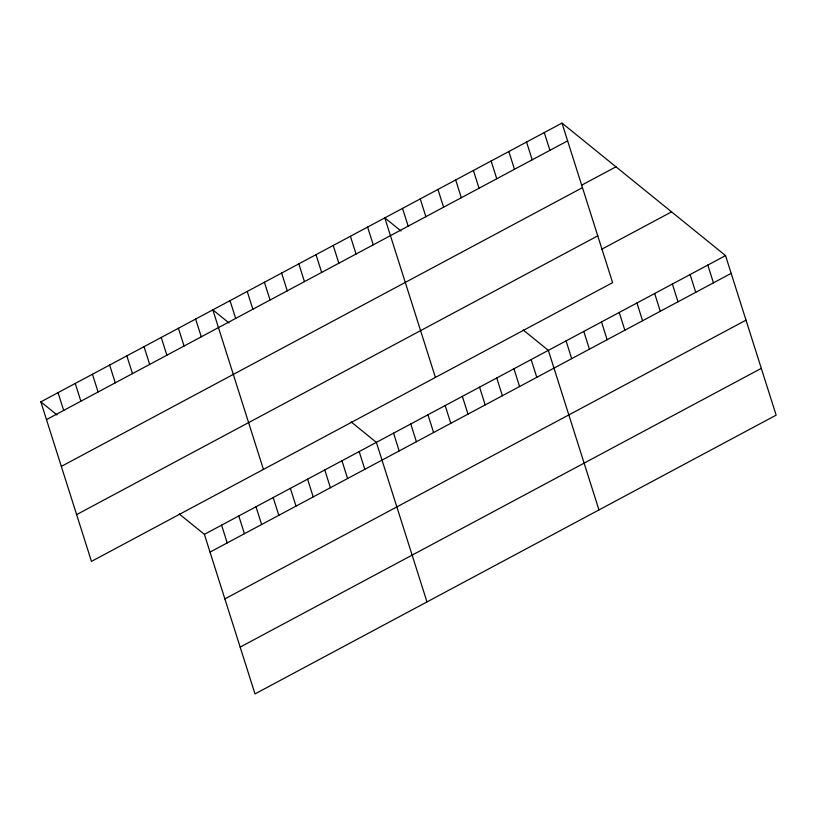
<?xml version="1.0" encoding="UTF-8"?>
<svg xmlns="http://www.w3.org/2000/svg" width="817" height="817" viewBox="0 0 817 817"><rect width="100%" height="100%" fill="white"/><g stroke="black" fill="none" stroke-linecap="round" stroke-linejoin="round"><path stroke-width="1.23" d="M561.994 123.091L612.607 282.651L91.463 561.402L40.85 401.852L561.994 123.091L725.537 255.598L776.15 415.148L255.006 693.909L204.393 534.349L179.209 513.944M46.487 419.611L567.631 140.851M581.633 185.183L615.967 166.821M61.326 466.405L582.47 187.644M76.624 514.608L597.768 235.858M601.802 249.185L671.564 211.869M204.393 534.349L725.537 255.598M210.02 552.108L731.174 273.358M224.869 598.902L746.013 320.152M240.157 647.115L761.311 368.355M400.994 230.986L384.807 217.873L435.42 377.423M523.166 329.966L548.35 350.37L598.963 509.931M229.015 322.981L212.828 309.857L263.442 469.418M351.187 421.96L376.371 442.365L426.985 601.915M40.85 401.852L57.037 414.965M707.818 265.076L713.445 282.835M690.099 274.553L695.727 292.312M672.381 284.03L678.008 301.79M654.662 293.507L660.289 311.267M636.943 302.984L642.571 320.744M619.225 312.462L624.852 330.221M544.275 132.568L549.912 150.328M601.506 321.939L607.133 339.698M526.557 142.046L532.194 159.805M583.787 331.416L589.414 349.176M508.838 151.523L514.475 169.282M566.069 340.893L571.696 358.653M491.119 161L496.756 178.76M473.4 170.477L479.038 188.237M531.152 359.572L536.779 377.331M455.682 179.965L461.319 197.714M513.954 368.773L519.581 386.533M437.963 189.442L443.6 207.191M496.756 377.965L502.384 395.724M420.244 198.919L425.882 216.679M479.559 387.166L485.186 404.926M462.361 396.368L467.988 414.127M402.526 208.396L408.163 226.156M445.163 405.569L450.79 423.329M427.965 414.76L433.592 432.52M367.609 227.065L373.246 244.824M410.767 423.962L416.394 441.721M350.411 236.266L356.049 254.026M393.569 433.163L399.196 450.923M333.213 245.468L338.851 263.227M316.016 254.669L321.653 272.429M359.174 451.556L364.801 469.315M298.818 263.86L304.455 281.62M341.976 460.757L347.603 478.517M281.62 273.062L287.257 290.821M324.778 469.959L330.405 487.718M264.422 282.263L270.059 300.023M307.58 479.16L313.207 496.92M247.224 291.465L252.861 309.224M290.382 488.352L296.009 506.111M230.026 300.656L235.664 318.416M273.184 497.553L278.811 515.313M255.987 506.754L261.614 524.514M195.631 319.059L201.268 336.818M238.789 515.956L244.416 533.715M178.433 328.26L184.07 346.02M221.591 525.147L227.218 542.907M161.235 337.452L166.872 355.211M144.037 346.653L149.674 364.413M126.839 355.855L132.477 373.614M109.641 365.056L115.279 382.816M92.444 374.247L98.081 392.007M75.246 383.449L80.883 401.208M58.048 392.65L63.685 410.41"/></g></svg>
